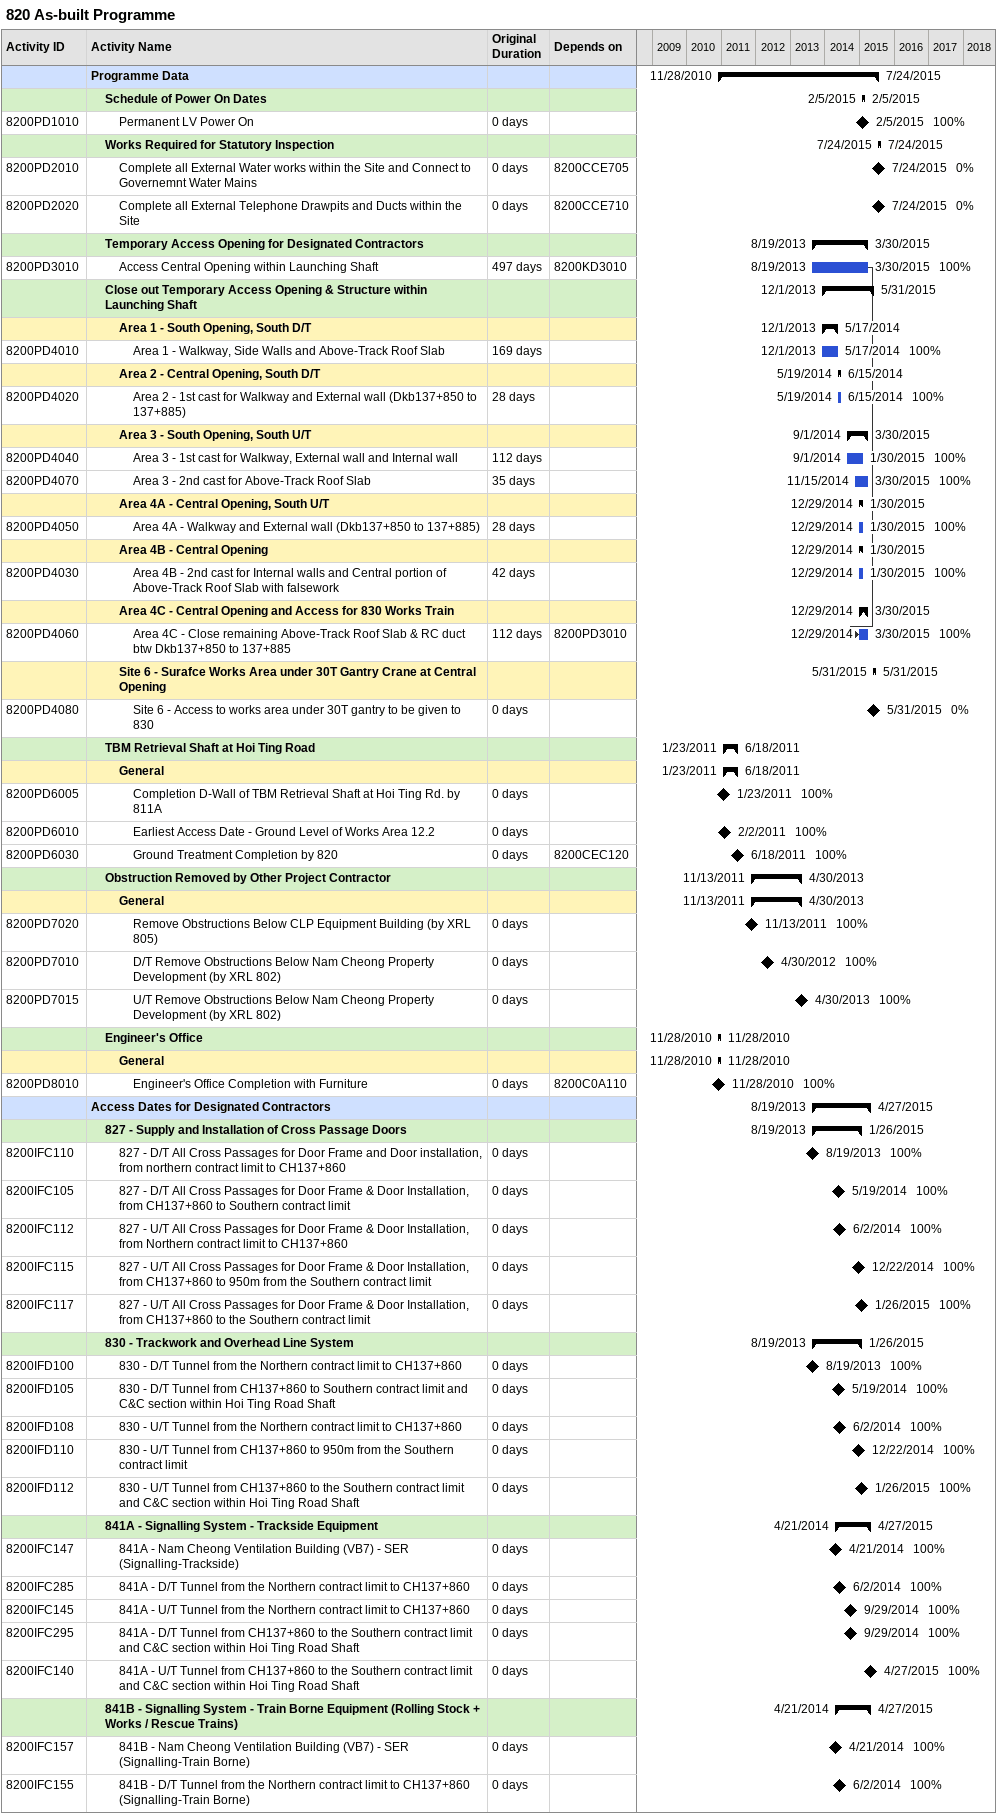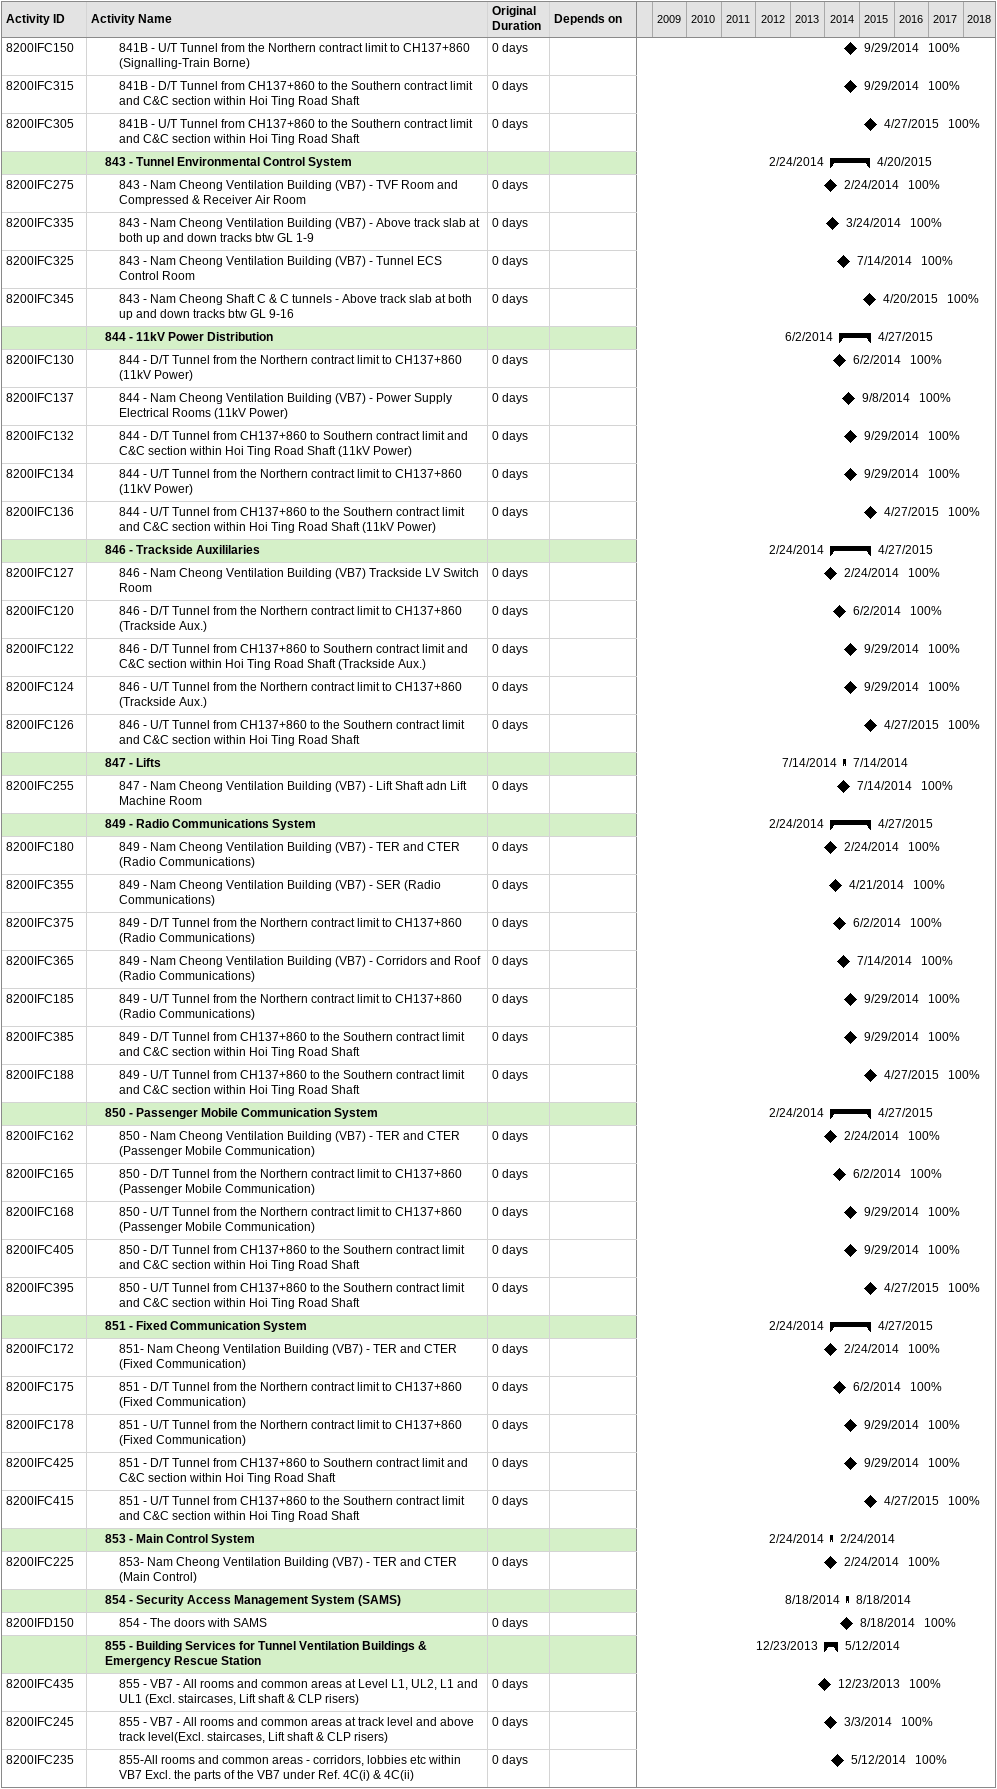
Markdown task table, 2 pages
820 As-built Programme

| ID | Level | Task | Original duration | Start | Finish | Predecessors | % complete |
|---|---|---|---|---|---|---|---|
|  | 1 | **Programme Data** |  | 2010-11-28 | 2015-07-24 |  |  |
|  | 2 | **Schedule of Power On Dates** |  | 2015-02-05 | 2015-02-05 |  |  |
| 8200PD1010 | 3 | Permanent LV Power On | 0d | 2015-02-05 | 2015-02-05 |  | 100 |
|  | 2 | **Works Required for Statutory Inspection** |  | 2015-07-24 | 2015-07-24 |  |  |
| 8200PD2010 | 3 | Complete all External Water works within the Site and Connect to Governemnt Water Mains | 0d | 2015-07-24 | 2015-07-24 | 8200CCE705 | 0 |
| 8200PD2020 | 3 | Complete all External Telephone Drawpits and Ducts within the Site | 0d | 2015-07-24 | 2015-07-24 | 8200CCE710 | 0 |
|  | 2 | **Temporary Access Opening for Designated Contractors** |  | 2013-08-19 | 2015-03-30 |  |  |
| 8200PD3010 | 3 | Access Central Opening within Launching Shaft | 497d | 2013-08-19 | 2015-03-30 | 8200KD3010 | 100 |
|  | 2 | **Close out Temporary Access Opening & Structure within Launching Shaft** |  | 2013-12-01 | 2015-05-31 |  |  |
|  | 3 | **Area 1 - South Opening, South D/T** |  | 2013-12-01 | 2014-05-17 |  |  |
| 8200PD4010 | 4 | Area 1 - Walkway, Side Walls and Above-Track Roof Slab | 169d | 2013-12-01 | 2014-05-17 |  | 100 |
|  | 3 | **Area 2 - Central Opening, South D/T** |  | 2014-05-19 | 2014-06-15 |  |  |
| 8200PD4020 | 4 | Area 2 - 1st cast for Walkway and External wall (Dkb137+850 to 137+885) | 28d | 2014-05-19 | 2014-06-15 |  | 100 |
|  | 3 | **Area 3 - South Opening, South U/T** |  | 2014-09-01 | 2015-03-30 |  |  |
| 8200PD4040 | 4 | Area 3 - 1st cast for Walkway, External wall and Internal wall | 112d | 2014-09-01 | 2015-01-30 |  | 100 |
| 8200PD4070 | 4 | Area 3 - 2nd cast for Above-Track Roof Slab | 35d | 2014-11-15 | 2015-03-30 |  | 100 |
|  | 3 | **Area 4A - Central Opening, South U/T** |  | 2014-12-29 | 2015-01-30 |  |  |
| 8200PD4050 | 4 | Area 4A - Walkway and External wall (Dkb137+850 to 137+885) | 28d | 2014-12-29 | 2015-01-30 |  | 100 |
|  | 3 | **Area 4B - Central Opening** |  | 2014-12-29 | 2015-01-30 |  |  |
| 8200PD4030 | 4 | Area 4B - 2nd cast for Internal walls and Central portion of Above-Track Roof Slab with falsework | 42d | 2014-12-29 | 2015-01-30 |  | 100 |
|  | 3 | **Area 4C - Central Opening and Access for 830 Works Train** |  | 2014-12-29 | 2015-03-30 |  |  |
| 8200PD4060 | 4 | Area 4C - Close remaining Above-Track Roof Slab & RC duct btw Dkb137+850 to 137+885 | 112d | 2014-12-29 | 2015-03-30 | 8200PD3010 | 100 |
|  | 3 | **Site 6 - Surafce Works Area under 30T Gantry Crane at Central Opening** |  | 2015-05-31 | 2015-05-31 |  |  |
| 8200PD4080 | 4 | Site 6 - Access to works area under 30T gantry to be given to 830 | 0d | 2015-05-31 | 2015-05-31 |  | 0 |
|  | 2 | **TBM Retrieval Shaft at Hoi Ting Road** |  | 2011-01-23 | 2011-06-18 |  |  |
|  | 3 | **General** |  | 2011-01-23 | 2011-06-18 |  |  |
| 8200PD6005 | 4 | Completion D-Wall of TBM Retrieval Shaft at Hoi Ting Rd. by 811A | 0d | 2011-01-23 | 2011-01-23 |  | 100 |
| 8200PD6010 | 4 | Earliest Access Date - Ground Level of Works Area 12.2 | 0d | 2011-02-02 | 2011-02-02 |  | 100 |
| 8200PD6030 | 4 | Ground Treatment Completion by 820 | 0d | 2011-06-18 | 2011-06-18 | 8200CEC120 | 100 |
|  | 2 | **Obstruction Removed by Other Project Contractor** |  | 2011-11-13 | 2013-04-30 |  |  |
|  | 3 | **General** |  | 2011-11-13 | 2013-04-30 |  |  |
| 8200PD7020 | 4 | Remove Obstructions Below CLP Equipment Building (by XRL 805) | 0d | 2011-11-13 | 2011-11-13 |  | 100 |
| 8200PD7010 | 4 | D/T Remove Obstructions Below Nam Cheong Property Development (by XRL 802) | 0d | 2012-04-30 | 2012-04-30 |  | 100 |
| 8200PD7015 | 4 | U/T Remove Obstructions Below Nam Cheong Property Development (by XRL 802) | 0d | 2013-04-30 | 2013-04-30 |  | 100 |
|  | 2 | **Engineer's Office** |  | 2010-11-28 | 2010-11-28 |  |  |
|  | 3 | **General** |  | 2010-11-28 | 2010-11-28 |  |  |
| 8200PD8010 | 4 | Engineer's Office Completion with Furniture | 0d | 2010-11-28 | 2010-11-28 | 8200C0A110 | 100 |
|  | 1 | **Access Dates for Designated Contractors** |  | 2013-08-19 | 2015-04-27 |  |  |
|  | 2 | **827 - Supply and Installation of Cross Passage Doors** |  | 2013-08-19 | 2015-01-26 |  |  |
| 8200IFC110 | 3 | 827 - D/T All Cross Passages for Door Frame and Door installation, from northern contract limit to CH137+860 | 0d | 2013-08-19 | 2013-08-19 |  | 100 |
| 8200IFC105 | 3 | 827 - D/T All Cross Passages for Door Frame & Door Installation, from CH137+860 to Southern contract limit | 0d | 2014-05-19 | 2014-05-19 |  | 100 |
| 8200IFC112 | 3 | 827 - U/T All Cross Passages for Door Frame & Door Installation, from Northern contract limit to CH137+860 | 0d | 2014-06-02 | 2014-06-02 |  | 100 |
| 8200IFC115 | 3 | 827 - U/T All Cross Passages for Door Frame & Door Installation, from CH137+860 to 950m from the Southern contract limit | 0d | 2014-12-22 | 2014-12-22 |  | 100 |
| 8200IFC117 | 3 | 827 - U/T All Cross Passages for Door Frame & Door Installation, from CH137+860 to the Southern contract limit | 0d | 2015-01-26 | 2015-01-26 |  | 100 |
|  | 2 | **830 - Trackwork and Overhead Line System** |  | 2013-08-19 | 2015-01-26 |  |  |
| 8200IFD100 | 3 | 830 - D/T Tunnel from the Northern contract limit to CH137+860 | 0d | 2013-08-19 | 2013-08-19 |  | 100 |
| 8200IFD105 | 3 | 830 - D/T Tunnel from CH137+860 to Southern contract limit and C&C section within Hoi Ting Road Shaft | 0d | 2014-05-19 | 2014-05-19 |  | 100 |
| 8200IFD108 | 3 | 830 - U/T Tunnel from the Northern contract limit to CH137+860 | 0d | 2014-06-02 | 2014-06-02 |  | 100 |
| 8200IFD110 | 3 | 830 - U/T Tunnel from CH137+860 to 950m from the Southern contract limit | 0d | 2014-12-22 | 2014-12-22 |  | 100 |
| 8200IFD112 | 3 | 830 - U/T Tunnel from CH137+860 to the Southern contract limit and C&C section within Hoi Ting Road Shaft | 0d | 2015-01-26 | 2015-01-26 |  | 100 |
|  | 2 | **841A - Signalling System - Trackside Equipment** |  | 2014-04-21 | 2015-04-27 |  |  |
| 8200IFC147 | 3 | 841A - Nam Cheong Ventilation Building (VB7) - SER (Signalling-Trackside) | 0d | 2014-04-21 | 2014-04-21 |  | 100 |
| 8200IFC285 | 3 | 841A - D/T Tunnel from the Northern contract limit to CH137+860 | 0d | 2014-06-02 | 2014-06-02 |  | 100 |
| 8200IFC145 | 3 | 841A - U/T Tunnel from the Northern contract limit to CH137+860 | 0d | 2014-09-29 | 2014-09-29 |  | 100 |
| 8200IFC295 | 3 | 841A - D/T Tunnel from CH137+860 to the Southern contract limit and C&C section within Hoi Ting Road Shaft | 0d | 2014-09-29 | 2014-09-29 |  | 100 |
| 8200IFC140 | 3 | 841A - U/T Tunnel from CH137+860 to the Southern contract limit and C&C section within Hoi Ting Road Shaft | 0d | 2015-04-27 | 2015-04-27 |  | 100 |
|  | 2 | **841B - Signalling System - Train Borne Equipment (Rolling Stock + Works / Rescue Trains)** |  | 2014-04-21 | 2015-04-27 |  |  |
| 8200IFC157 | 3 | 841B - Nam Cheong Ventilation Building (VB7) - SER (Signalling-Train Borne) | 0d | 2014-04-21 | 2014-04-21 |  | 100 |
| 8200IFC155 | 3 | 841B - D/T Tunnel from the Northern contract limit to CH137+860 (Signalling-Train Borne) | 0d | 2014-06-02 | 2014-06-02 |  | 100 |
| 8200IFC150 | 3 | 841B - U/T Tunnel from the Northern contract limit to CH137+860 (Signalling-Train Borne) | 0d | 2014-09-29 | 2014-09-29 |  | 100 |
| 8200IFC315 | 3 | 841B - D/T Tunnel from CH137+860 to the Southern contract limit and C&C section within Hoi Ting Road Shaft | 0d | 2014-09-29 | 2014-09-29 |  | 100 |
| 8200IFC305 | 3 | 841B - U/T Tunnel from CH137+860 to the Southern contract limit and C&C section within Hoi Ting Road Shaft | 0d | 2015-04-27 | 2015-04-27 |  | 100 |
|  | 2 | **843 - Tunnel Environmental Control System** |  | 2014-02-24 | 2015-04-20 |  |  |
| 8200IFC275 | 3 | 843 - Nam Cheong Ventilation Building (VB7) - TVF Room and Compressed & Receiver Air Room | 0d | 2014-02-24 | 2014-02-24 |  | 100 |
| 8200IFC335 | 3 | 843 - Nam Cheong Ventilation Building (VB7) - Above track slab at both up and down tracks btw GL 1-9 | 0d | 2014-03-24 | 2014-03-24 |  | 100 |
| 8200IFC325 | 3 | 843 - Nam Cheong Ventilation Building (VB7) - Tunnel ECS Control Room | 0d | 2014-07-14 | 2014-07-14 |  | 100 |
| 8200IFC345 | 3 | 843 - Nam Cheong Shaft C & C tunnels - Above track slab at both up and down tracks btw GL 9-16 | 0d | 2015-04-20 | 2015-04-20 |  | 100 |
|  | 2 | **844 - 11kV Power Distribution** |  | 2014-06-02 | 2015-04-27 |  |  |
| 8200IFC130 | 3 | 844 - D/T Tunnel from the Northern contract limit to CH137+860 (11kV Power) | 0d | 2014-06-02 | 2014-06-02 |  | 100 |
| 8200IFC137 | 3 | 844 - Nam Cheong Ventilation Building (VB7) - Power Supply Electrical Rooms (11kV Power) | 0d | 2014-09-08 | 2014-09-08 |  | 100 |
| 8200IFC132 | 3 | 844 - D/T Tunnel from CH137+860 to Southern contract limit and C&C section within Hoi Ting Road Shaft (11kV Power) | 0d | 2014-09-29 | 2014-09-29 |  | 100 |
| 8200IFC134 | 3 | 844 - U/T Tunnel from the Northern contract limit to CH137+860 (11kV Power) | 0d | 2014-09-29 | 2014-09-29 |  | 100 |
| 8200IFC136 | 3 | 844 - U/T Tunnel from CH137+860 to the Southern contract limit and C&C section within Hoi Ting Road Shaft (11kV Power) | 0d | 2015-04-27 | 2015-04-27 |  | 100 |
|  | 2 | **846 - Trackside Auxililaries** |  | 2014-02-24 | 2015-04-27 |  |  |
| 8200IFC127 | 3 | 846 - Nam Cheong Ventilation Building (VB7) Trackside LV Switch Room | 0d | 2014-02-24 | 2014-02-24 |  | 100 |
| 8200IFC120 | 3 | 846 - D/T Tunnel from the Northern contract limit to CH137+860 (Trackside Aux.) | 0d | 2014-06-02 | 2014-06-02 |  | 100 |
| 8200IFC122 | 3 | 846 - D/T Tunnel from CH137+860 to Southern contract limit and C&C section within Hoi Ting Road Shaft (Trackside Aux.) | 0d | 2014-09-29 | 2014-09-29 |  | 100 |
| 8200IFC124 | 3 | 846 - U/T Tunnel from the Northern contract limit to CH137+860 (Trackside Aux.) | 0d | 2014-09-29 | 2014-09-29 |  | 100 |
| 8200IFC126 | 3 | 846 - U/T Tunnel from CH137+860 to the Southern contract limit and C&C section within Hoi Ting Road Shaft | 0d | 2015-04-27 | 2015-04-27 |  | 100 |
|  | 2 | **847 - Lifts** |  | 2014-07-14 | 2014-07-14 |  |  |
| 8200IFC255 | 3 | 847 - Nam Cheong Ventilation Building (VB7) - Lift Shaft adn Lift Machine Room | 0d | 2014-07-14 | 2014-07-14 |  | 100 |
|  | 2 | **849 - Radio Communications System** |  | 2014-02-24 | 2015-04-27 |  |  |
| 8200IFC180 | 3 | 849 - Nam Cheong Ventilation Building (VB7) - TER and CTER (Radio Communications) | 0d | 2014-02-24 | 2014-02-24 |  | 100 |
| 8200IFC355 | 3 | 849 - Nam Cheong Ventilation Building (VB7) - SER (Radio Communications) | 0d | 2014-04-21 | 2014-04-21 |  | 100 |
| 8200IFC375 | 3 | 849 - D/T Tunnel from the Northern contract limit to CH137+860 (Radio Communications) | 0d | 2014-06-02 | 2014-06-02 |  | 100 |
| 8200IFC365 | 3 | 849 - Nam Cheong Ventilation Building (VB7) - Corridors and Roof (Radio Communications) | 0d | 2014-07-14 | 2014-07-14 |  | 100 |
| 8200IFC185 | 3 | 849 - U/T Tunnel from the Northern contract limit to CH137+860 (Radio Communications) | 0d | 2014-09-29 | 2014-09-29 |  | 100 |
| 8200IFC385 | 3 | 849 - D/T Tunnel from CH137+860 to the Southern contract limit and C&C section within Hoi Ting Road Shaft | 0d | 2014-09-29 | 2014-09-29 |  | 100 |
| 8200IFC188 | 3 | 849 - U/T Tunnel from CH137+860 to the Southern contract limit and C&C section within Hoi Ting Road Shaft | 0d | 2015-04-27 | 2015-04-27 |  | 100 |
|  | 2 | **850 - Passenger Mobile Communication System** |  | 2014-02-24 | 2015-04-27 |  |  |
| 8200IFC162 | 3 | 850 - Nam Cheong Ventilation Building (VB7) - TER and CTER (Passenger Mobile Communication) | 0d | 2014-02-24 | 2014-02-24 |  | 100 |
| 8200IFC165 | 3 | 850 - D/T Tunnel from the Northern contract limit to CH137+860 (Passenger Mobile Communication) | 0d | 2014-06-02 | 2014-06-02 |  | 100 |
| 8200IFC168 | 3 | 850 - U/T Tunnel from the Northern contract limit to CH137+860 (Passenger Mobile Communication) | 0d | 2014-09-29 | 2014-09-29 |  | 100 |
| 8200IFC405 | 3 | 850 - D/T Tunnel from CH137+860 to the Southern contract limit and C&C section within Hoi Ting Road Shaft | 0d | 2014-09-29 | 2014-09-29 |  | 100 |
| 8200IFC395 | 3 | 850 - U/T Tunnel from CH137+860 to the Southern contract limit and C&C section within Hoi Ting Road Shaft | 0d | 2015-04-27 | 2015-04-27 |  | 100 |
|  | 2 | **851 - Fixed Communication System** |  | 2014-02-24 | 2015-04-27 |  |  |
| 8200IFC172 | 3 | 851- Nam Cheong Ventilation Building (VB7) - TER and CTER (Fixed Communication) | 0d | 2014-02-24 | 2014-02-24 |  | 100 |
| 8200IFC175 | 3 | 851 - D/T Tunnel from the Northern contract limit to CH137+860 (Fixed Communication) | 0d | 2014-06-02 | 2014-06-02 |  | 100 |
| 8200IFC178 | 3 | 851 - U/T Tunnel from the Northern contract limit to CH137+860 (Fixed Communication) | 0d | 2014-09-29 | 2014-09-29 |  | 100 |
| 8200IFC425 | 3 | 851 - D/T Tunnel from CH137+860 to Southern contract limit and C&C section within Hoi Ting Road Shaft | 0d | 2014-09-29 | 2014-09-29 |  | 100 |
| 8200IFC415 | 3 | 851 - U/T Tunnel from CH137+860 to the Southern contract limit and C&C section within Hoi Ting Road Shaft | 0d | 2015-04-27 | 2015-04-27 |  | 100 |
|  | 2 | **853 - Main Control System** |  | 2014-02-24 | 2014-02-24 |  |  |
| 8200IFC225 | 3 | 853- Nam Cheong Ventilation Building (VB7) - TER and CTER (Main Control) | 0d | 2014-02-24 | 2014-02-24 |  | 100 |
|  | 2 | **854 - Security Access Management System (SAMS)** |  | 2014-08-18 | 2014-08-18 |  |  |
| 8200IFD150 | 3 | 854 - The doors with SAMS | 0d | 2014-08-18 | 2014-08-18 |  | 100 |
|  | 2 | **855 - Building Services for Tunnel Ventilation Buildings & Emergency Rescue Station** |  | 2013-12-23 | 2014-05-12 |  |  |
| 8200IFC435 | 3 | 855 - VB7 - All rooms and common areas at Level L1, UL2, L1 and UL1 (Excl. staircases, Lift shaft & CLP risers) | 0d | 2013-12-23 | 2013-12-23 |  | 100 |
| 8200IFC245 | 3 | 855 - VB7 - All rooms and common areas at track level and above track level(Excl. staircases, Lift shaft & CLP risers) | 0d | 2014-03-03 | 2014-03-03 |  | 100 |
| 8200IFC235 | 3 | 855-All rooms and common areas - corridors, lobbies etc within VB7 Excl. the parts of the VB7 under Ref. 4C(i) & 4C(ii) | 0d | 2014-05-12 | 2014-05-12 |  | 100 |
